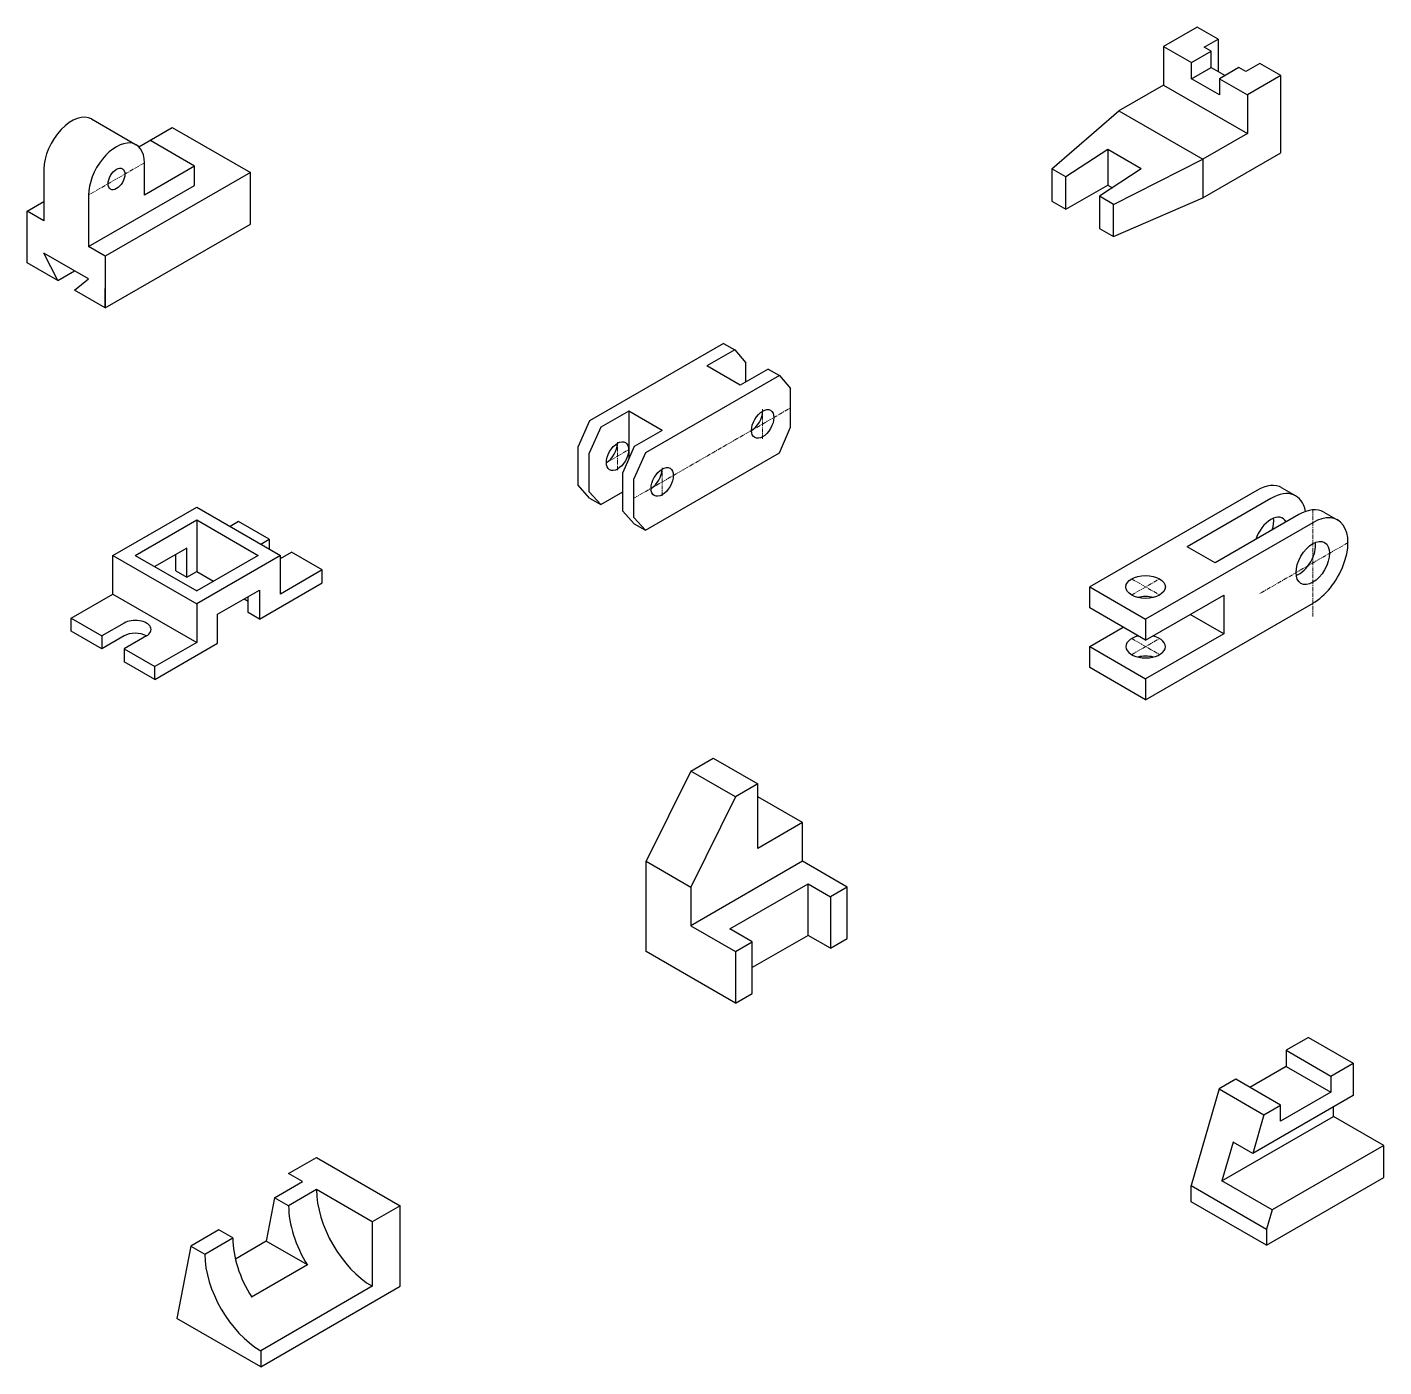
# Model space of a CAD drawing. Header units: millimetres. Extents: x -40 to 381, y -213 to 202.
import ezdxf

# ---------------------------------------------------------------- set-up
doc = ezdxf.new("R2010")
doc.units = ezdxf.units.MM
doc.header["$MEASUREMENT"] = 0
doc.linetypes.add('CENTER', pattern=[2, 1.25, -0.25, 0.25, -0.25])
doc.layers.add('AM_7', color=4, linetype='CENTER', lineweight=15)

msp = doc.modelspace()

# ---------------------------------------------------------------- linework, layer by layer
for p, q in [((323.39, 202.44), (313, 196.44)), ((329.89, 198.69), (323.39, 202.44)), ((325.56, 196.19), (329.89, 198.69)), ((329.89, 198.69), (329.89, 188.69)), ((313, 196.44), (321.66, 191.44)), ((313, 196.44), (313, 184.44)), ((321.66, 191.44), (327.72, 194.94)), ((327.72, 194.94), (325.56, 196.19)), ((327.72, 189.94), (327.72, 194.94)), ((321.66, 186.44), (321.66, 191.44)), ((321.66, 186.44), (327.72, 189.94)), ((327.72, 189.94), (332.05, 187.44)), ((336.38, 189.94), (330.32, 186.44)), ((338.55, 188.69), (336.38, 189.94)), ((342.88, 191.19), (338.55, 188.69)), ((349.37, 187.44), (342.88, 191.19)), ((330.32, 181.44), (321.66, 186.44)), ((330.32, 186.44), (338.98, 181.44)), ((330.32, 186.44), (330.32, 181.44)), ((349.37, 187.44), (338.98, 181.44)), ((349.37, 163.44), (349.37, 187.44)), ((313, 184.44), (299.14, 176.44)), ((313, 184.44), (338.98, 169.44)), ((338.98, 181.44), (338.98, 169.44)), ((-19.63, 173.93), (-5.77, 165.93)), ((278.36, 158.44), (299.14, 176.44)), ((299.14, 176.44), (325.13, 161.44)), ((-4.97, 165.32), (5.42, 171.32)), ((5.42, 171.32), (29.67, 157.32)), ((338.98, 169.44), (325.13, 161.44)), ((12.35, 159.32), (-1.51, 167.32)), ((295.68, 164.51), (282.69, 155.94)), ((306.07, 158.51), (295.68, 164.51)), ((295.68, 164.51), (295.68, 153.44)), ((-3.24, 150.32), (-3.24, 160.32)), ((297.41, 147.44), (325.13, 161.44)), ((325.13, 149.44), (349.37, 163.44)), ((325.13, 161.44), (325.13, 149.44)), ((-34.41, 158.32), (-34.41, 142.32)), ((29.67, 157.32), (-15.36, 131.32)), ((12.35, 159.32), (-3.24, 150.32)), ((12.35, 153.32), (12.35, 159.32)), ((29.67, 141.32), (29.67, 157.32)), ((282.69, 155.94), (278.36, 158.44)), ((278.36, 158.44), (278.36, 148.44)), ((282.69, 145.94), (282.69, 155.94)), ((306.07, 158.51), (293.08, 149.94)), ((-20.56, 134.32), (12.35, 153.32)), ((282.69, 145.94), (295.68, 153.44)), ((295.68, 153.44), (297.12, 152.61)), ((-39.61, 145.32), (-34.41, 148.32)), ((-20.56, 150.32), (-20.56, 134.32)), ((278.36, 148.44), (282.69, 145.94)), ((297.41, 147.44), (293.08, 149.94)), ((293.08, 149.94), (293.08, 139.94)), ((297.41, 137.44), (325.13, 149.44)), ((297.41, 137.44), (297.41, 147.44)), ((-39.61, 129.32), (-39.61, 145.32)), ((-34.41, 142.32), (-39.61, 145.32)), ((-15.36, 115.32), (29.67, 141.32)), ((293.08, 139.94), (297.41, 137.44)), ((-20.56, 124.32), (-34.41, 132.32)), ((-30.08, 123.82), (-34.41, 132.32)), ((-15.36, 131.32), (-20.56, 134.32)), ((-15.36, 131.32), (-15.36, 115.32)), ((-30.08, 123.82), (-39.61, 129.32)), ((-30.08, 123.82), (-24.89, 126.82)), ((-24.89, 120.82), (-20.56, 124.32)), ((-15.36, 115.32), (-24.89, 120.82)), ((-15.36, 115.32), (-15.36, 121.32)), ((176.47, 104.29), (134.9, 80.29)), ((179.94, 102.29), (171.28, 97.29)), ((176.47, 104.29), (179.94, 102.29)), ((179.94, 102.29), (183.4, 98.29)), ((181.67, 91.29), (171.28, 97.29)), ((183.4, 92.29), (183.4, 98.29)), ((193.79, 94.29), (152.22, 70.29)), ((190.33, 96.29), (181.67, 91.29)), ((190.33, 96.29), (193.79, 94.29)), ((193.79, 94.29), (197.26, 90.29)), ((197.26, 78.29), (197.26, 90.29)), ((134.9, 80.29), (131.34, 72.24)), ((147.03, 83.29), (138.37, 78.29)), ((157.42, 77.29), (147.03, 83.29)), ((147.03, 83.29), (147.03, 68.37)), ((138.37, 78.29), (134.81, 70.24)), ((157.42, 77.29), (148.76, 72.29)), ((193.79, 70.29), (197.26, 78.29)), ((131.34, 60.24), (131.34, 72.24)), ((148.76, 72.29), (145.2, 64.24)), ((134.81, 58.24), (134.81, 70.24)), ((152.22, 70.29), (148.66, 62.24)), ((152.22, 46.29), (193.79, 70.29)), ((145.2, 52.24), (145.2, 64.24)), ((134.9, 56.29), (131.34, 60.24)), ((148.66, 50.24), (148.66, 62.24)), ((349.72, 59.46), (354.05, 56.96)), ((138.37, 54.29), (134.81, 58.24)), ((134.9, 56.29), (138.37, 54.29)), ((138.37, 54.29), (145.2, 58.24)), ((341.97, 58.65), (290.1, 28.7)), ((346.3, 56.15), (320.32, 41.15)), ((-12.99, 38.5), (12.99, 53.5)), ((12.99, 53.5), (38.97, 38.5)), ((148.76, 48.29), (145.2, 52.24)), ((354.96, 51.15), (328.98, 36.15)), ((362.71, 51.96), (367.04, 49.46)), ((-6.06, 38.5), (12.99, 49.5)), ((12.99, 49.5), (32.04, 38.5)), ((12.99, 49.5), (12.99, 33.5)), ((25.98, 49), (23.38, 47.5)), ((35.51, 43.5), (25.98, 49)), ((152.22, 46.29), (148.66, 50.24)), ((148.76, 48.29), (152.22, 46.29)), ((359.29, 48.65), (307.42, 18.7)), ((32.91, 42), (35.51, 43.5)), ((35.51, 43.5), (35.51, 40.5)), ((-12.99, 26.5), (-12.99, 38.5)), ((-12.99, 38.5), (12.99, 23.5)), ((-6.06, 38.5), (12.99, 27.5)), ((9.96, 40.75), (0, 35)), ((6.5, 33.75), (6.5, 38.75)), ((9.96, 31.75), (9.96, 40.75)), ((38.97, 38.5), (12.99, 23.5)), ((32.04, 38.5), (12.99, 27.5)), ((38.97, 37.5), (42.44, 39.5)), ((38.97, 26.5), (38.97, 38.5)), ((51.96, 34), (42.44, 39.5)), ((328.98, 36.15), (320.32, 41.15)), ((6.5, 33.75), (9.96, 31.75)), ((51.96, 34), (38.97, 26.5)), ((51.96, 30), (51.96, 34)), ((9.96, 31.75), (12.99, 33.5)), ((12.99, 33.5), (18.19, 30.5)), ((32.48, 18.75), (51.96, 30)), ((-25.98, 19), (-12.99, 26.5)), ((-12.99, 26.5), (12.99, 11.5)), ((19.49, 20.25), (32.48, 27.75)), ((29.01, 20.75), (29.01, 25.75)), ((32.48, 27.75), (32.48, 18.75)), ((290.1, 22.2), (290.1, 28.7)), ((290.1, 28.7), (307.42, 18.7)), ((307.42, 12.2), (331.67, 26.2)), ((331.67, 26.2), (331.67, 14.2)), ((12.99, 23.5), (12.99, 11.5)), ((27.71, 25), (29.01, 24.25)), ((307.42, 12.2), (290.1, 22.2)), ((307.42, -6.3), (359.38, 23.7)), ((-25.98, 15), (-25.98, 19)), ((-25.98, 19), (-16.45, 13.5)), ((-9.53, 17.5), (-16.45, 13.5)), ((19.49, 11.25), (19.49, 20.25)), ((32.48, 18.75), (29.01, 20.75)), ((307.42, 18.7), (307.42, 12.2)), ((331.67, 14.2), (321.28, 20.2)), ((-16.45, 9.5), (-25.98, 15)), ((-16.45, 13.5), (-16.45, 9.5)), ((-9.53, 13.5), (-16.45, 9.5)), ((-2.6, 13.5), (-9.53, 9.5)), ((290.1, 10.2), (300.5, 16.2)), ((331.67, 14.2), (307.42, 0.2)), ((-9.53, 9.5), (0, 4)), ((-9.53, 9.5), (-9.53, 5.5)), ((12.99, 11.5), (0, 4)), ((0, 0), (19.49, 11.25)), ((290.1, 3.7), (290.1, 10.2)), ((290.1, 10.2), (307.42, 0.2)), ((0, 0), (-9.53, 5.5)), ((0, 0), (0, 4)), ((307.42, -6.3), (290.1, 3.7)), ((307.42, 0.2), (307.42, -6.3)), ((166.33, -28.42), (173.26, -24.42)), ((173.26, -24.42), (187.12, -32.42)), ((166.33, -28.42), (152.48, -56.42)), ((180.19, -36.42), (166.33, -28.42)), ((187.12, -32.42), (180.19, -36.42)), ((187.12, -52.42), (187.12, -32.42)), ((180.19, -36.42), (166.33, -64.42)), ((200.98, -44.42), (187.12, -36.42)), ((200.98, -44.42), (187.12, -52.42)), ((200.98, -56.42), (200.98, -44.42)), ((152.48, -84.42), (152.48, -56.42)), ((152.48, -56.42), (166.33, -64.42)), ((200.98, -56.42), (166.33, -76.42)), ((214.83, -64.42), (200.98, -56.42)), ((166.33, -64.42), (166.33, -76.42)), ((178.46, -77.42), (202.71, -63.42)), ((202.71, -63.42), (209.64, -67.42)), ((202.71, -79.42), (202.71, -63.42)), ((214.83, -64.42), (209.64, -67.42)), ((214.83, -80.42), (214.83, -64.42)), ((209.64, -67.42), (209.64, -83.42)), ((166.33, -76.42), (180.19, -84.42)), ((185.39, -81.42), (178.46, -77.42)), ((202.71, -79.42), (185.39, -89.42)), ((209.64, -83.42), (202.71, -79.42)), ((180.19, -84.42), (185.39, -81.42)), ((185.39, -97.42), (185.39, -81.42)), ((209.64, -83.42), (214.83, -80.42)), ((180.19, -100.42), (152.48, -84.42)), ((180.19, -84.42), (180.19, -100.42)), ((180.19, -100.42), (185.39, -97.42)), ((357.96, -111.1), (351.03, -115.1)), ((357.96, -111.1), (351.03, -115.1)), ((357.96, -111.1), (371.81, -119.1)), ((351.03, -115.1), (364.88, -123.1)), ((351.03, -115.1), (351.03, -120.1)), ((351.03, -120.1), (339.77, -126.6)), ((351.03, -120.1), (364.88, -128.1)), ((364.88, -123.1), (371.81, -119.1)), ((371.81, -119.1), (371.81, -129.1)), ((335.44, -124.1), (330.24, -127.1)), ((349.3, -132.1), (335.44, -124.1)), ((364.88, -123.1), (364.88, -128.1)), ((330.24, -127.1), (321.58, -157.1)), ((330.24, -127.1), (344.1, -135.1)), ((371.81, -129.1), (340.64, -147.1)), ((364.88, -128.1), (349.3, -137.1)), ((344.1, -135.1), (349.3, -132.1)), ((349.3, -137.1), (349.3, -132.1)), ((365.75, -135.6), (365.75, -132.6)), ((331.11, -155.6), (365.75, -135.6)), ((344.1, -135.1), (340.64, -147.1)), ((381.34, -144.6), (365.75, -135.6)), ((334.57, -143.6), (331.11, -155.6)), ((340.64, -147.1), (334.57, -143.6)), ((381.34, -144.6), (346.7, -164.6)), ((381.34, -154.6), (381.34, -144.6)), ((41.51, -153.34), (50.17, -148.34)), ((50.17, -148.34), (76.15, -163.34)), ((45.84, -155.84), (41.51, -153.34)), ((346.7, -164.6), (331.11, -155.6)), ((344.97, -175.6), (381.34, -154.6)), ((37.18, -160.84), (45.84, -155.84)), ((50.17, -158.34), (41.51, -163.34)), ((67.49, -168.34), (50.17, -158.34)), ((321.58, -162.1), (321.58, -157.1)), ((321.58, -157.1), (344.97, -170.6)), ((37.18, -160.84), (34.58, -174.34)), ((41.51, -163.34), (37.18, -160.84)), ((76.15, -163.34), (67.49, -168.34)), ((76.15, -188.34), (76.15, -163.34)), ((344.97, -175.6), (321.58, -162.1)), ((67.49, -168.34), (67.49, -188.34)), ((346.7, -164.6), (344.97, -170.6)), ((19.86, -170.84), (11.2, -175.84)), ((24.19, -173.34), (19.86, -170.84)), ((344.97, -170.6), (344.97, -175.6)), ((11.2, -175.84), (6.87, -198.34)), ((11.2, -175.84), (15.53, -178.34)), ((15.53, -178.34), (24.19, -173.34)), ((34.58, -174.34), (25, -179.87)), ((47.37, -181.72), (34.58, -174.34)), ((47.37, -181.72), (30.05, -191.72)), ((32.85, -213.34), (76.15, -188.34)), ((67.49, -188.34), (32.85, -208.34)), ((32.85, -213.34), (6.87, -198.34)), ((32.85, -208.34), (32.85, -213.34))]:
    msp.add_line(p, q)
for centre, major_axis, start_param, end_param in [((-25.75, 163.32), (-6.12, -10.61), 3.141593, 5.497787), ((-11.9, 155.32), (-6.12, -10.61), 2.356194, 5.497787), ((185.13, 81.29), (-2.45, -4.24), 0.785398, 2.356194), ((140.1, 71.29), (-2.45, -4.24), 0.785398, 2.356194), ((153.96, 63.29), (-2.45, -4.24), 0.785398, 2.356194), ((342.06, 46.2), (-7.65, -13.26), 3.141593, 3.935791), ((346.39, 43.7), (-7.65, -13.26), 2.540328, 3.935791), ((346.3, 43.65), (-3.67, -6.36), 2.785881, 5.0681), ((355.05, 38.7), (-7.65, -13.26), 3.141593, 3.935791), ((359.38, 36.2), (-7.65, -13.26), 0.776598, 3.935791), ((341.97, 46.15), (-3.67, -6.36), 8.209516, 8.794641), ((354.96, 38.65), (-3.67, -6.36), 6.913323, 8.794641), ((307.42, 22.2), (-6.12, 0), 4.307735, 5.117043), ((-6.06, 15.5), (-4.9, 0), 2.356194, 5.497787), ((-6.06, 11.5), (-4.9, 0), 3.926991, 5.497787), ((307.42, 10.2), (-6.12, 0), 5.08627, 10.621693), ((307.42, 3.7), (-6.12, 0), 4.307735, 5.117043), ((67.49, -168.34), (12.25, -21.21), 3.926991, 5.497787), ((58.83, -173.34), (12.25, -21.21), 3.926991, 4.775053), ((41.51, -183.34), (12.25, -21.21), 3.926991, 4.775053), ((32.85, -188.34), (12.25, -21.21), 3.926991, 5.497787)]:
    msp.add_ellipse(centre, major_axis=major_axis, ratio=0.57735, start_param=start_param, end_param=end_param)
for centre, major_axis in [((-11.9, 155.32), (-1.84, -3.18)), ((188.6, 79.29), (-2.45, -4.24)), ((143.56, 69.29), (-2.45, -4.24)), ((157.42, 61.29), (-2.45, -4.24)), ((359.29, 36.15), (-3.67, -6.36)), ((307.42, 28.7), (-6.12, 0))]:
    msp.add_ellipse(centre, major_axis=major_axis, ratio=0.57735)
at = {"layer": 'AM_7'}
for p, q in [((-3.24, 160.32), (-20.56, 150.32)), ((148.66, 56.24), (197.26, 84.29)), ((188.6, 74.66), (188.6, 83.93)), ((143.56, 64.96), (143.56, 73.63)), ((140.1, 67.29), (147.03, 71.29)), ((157.42, 56.96), (157.42, 65.63)), ((359.29, 52.77), (359.29, 19.53)), ((370.31, 42.51), (342.6, 26.51)), ((303, 26.15), (311.85, 31.26)), ((303, 31.26), (311.85, 26.15)), ((303, 7.65), (311.85, 12.76)), ((303, 12.76), (311.85, 7.65))]:
    msp.add_line(p, q, dxfattribs=at)

doc.saveas('drawing.dxf')
